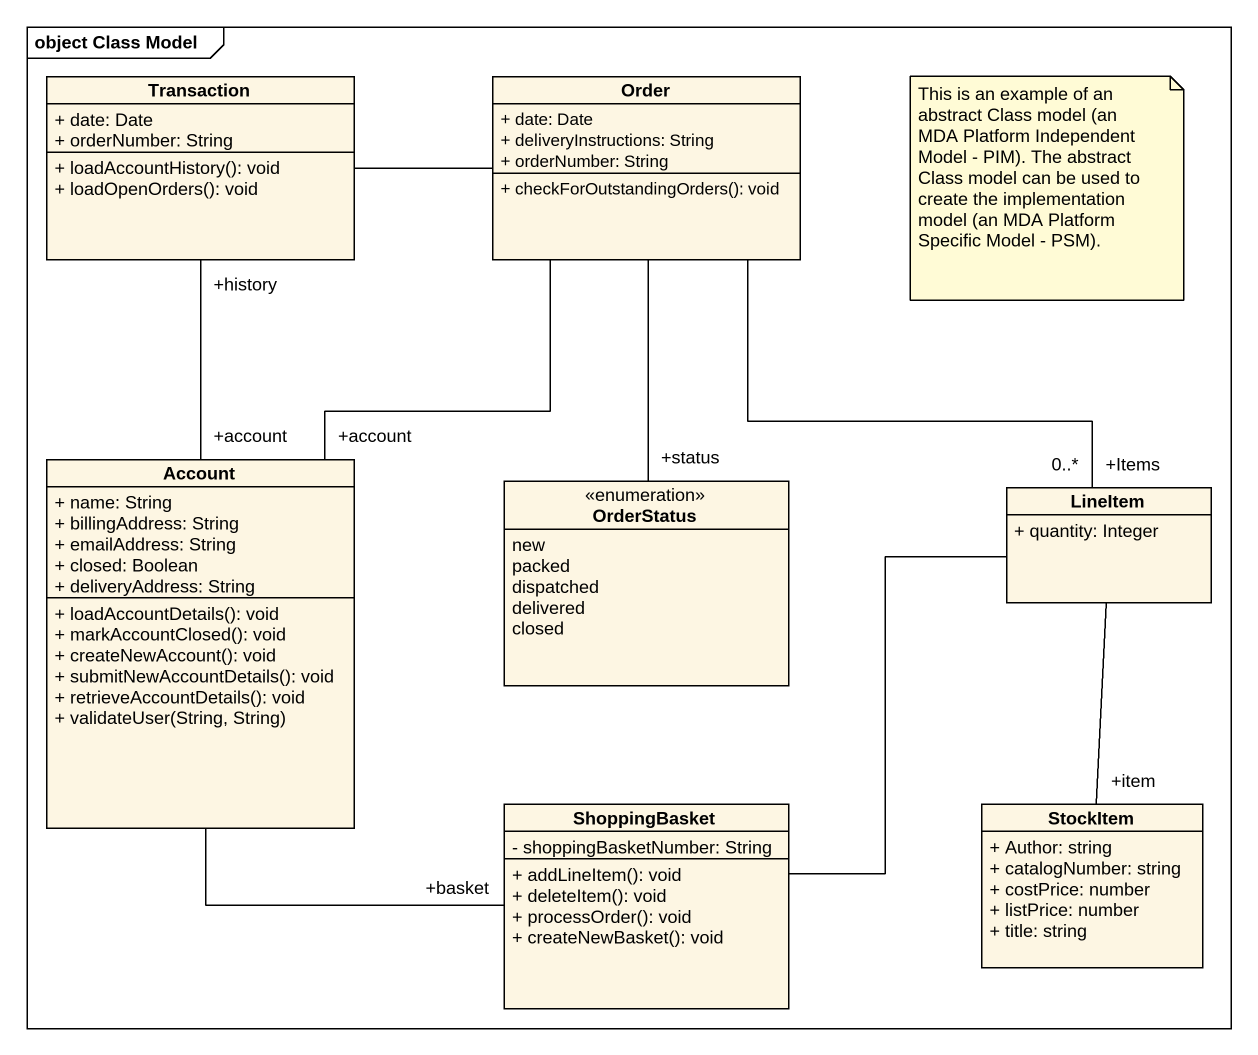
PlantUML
@startuml
mainframe object Class Model
hide circle
hide empty members
skinparam classAttributeIconSize 0
class Transaction {
  + date: Date
  + orderNumber: String
  + loadAccountHistory(): void
  + loadOpenOrders(): void
}
class Order {
  + date: Date
  + deliveryInstructions: String
  + orderNumber: String
  + checkForOutstandingOrders(): void
}
class Account {
  + name: String
  + billingAddress: String
  + emailAddress: String
  + closed: Boolean
  + deliveryAddress: String
  + loadAccountDetails(): void
  + markAccountClosed(): void
  + createNewAccount(): void
  + submitNewAccountDetails(): void
  + retrieveAccountDetails(): void
  + validateUser(String, String)
}
enum OrderStatus {
  new
  packed
  dispatched
  delivered
  closed
}
class LineItem {
  + quantity: Integer
}
class ShoppingBasket {
  - shoppingBasketNumber: String
  + addLineItem(): void
  + deleteItem(): void
  + processOrder(): void
  + createNewBasket(): void
}
class StockItem {
  + Author: string
  + catalogNumber: string
  + costPrice: number
  + listPrice: number
  + title: string
}
Transaction -right- Order
Transaction "+history" -- "+account" Account
Order -- "+status" OrderStatus
Order -- "+Items\n0..*" LineItem
Account "+account" -up- Order
Account -right- "+basket" ShoppingBasket
LineItem -- "+item" StockItem
ShoppingBasket -up- LineItem
note as N1
  This is an example of an abstract Class model (an MDA Platform Independent Model - PIM). The abstract Class model can be used to create the implementation model (an MDA Platform Specific Model - PSM).
end note
@enduml
